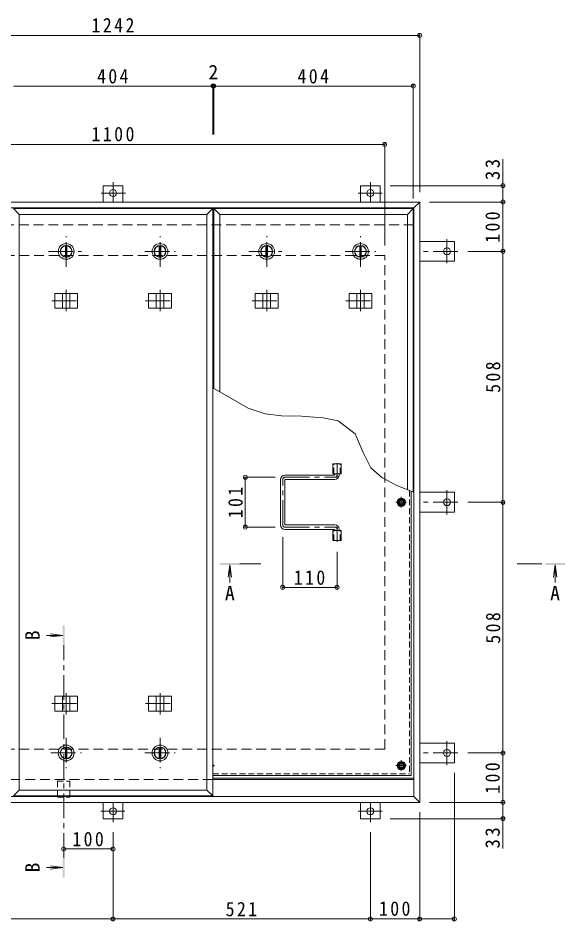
# Model space of a CAD drawing. Units: millimetres at full size, sheet at 1:10. Extents: x -2620 to 2611, y -1962 to 1893.
# Drawn here: x -1654 to -546, y -367 to 1462 of the extents above; entities that cross this region are included whole.
import ezdxf
from ezdxf.enums import TextEntityAlignment as Align

# ---------------------------------------------------------------- set-up
doc = ezdxf.new("R2010")
doc.units = ezdxf.units.MM
doc.header["$LTSCALE"] = 10
doc.header["$PDMODE"] = 32
doc.header["$PDSIZE"] = 8
for name, pattern in [('CHAIN1', [8, 5, -1, 1, -1]), ('DASHED1', [1.8, 1.2, -0.6]), ('DASHED2', [3, 2, -1])]:
    doc.linetypes.add(name, pattern=pattern)
for name, color, linetype, lineweight in [('0-1_躯体', 2, 'DASHED2', 18), ('0-2_仕上', 4, 'Continuous', 18), ('0-3_建具', 4, 'Continuous', 18), ('0-5_寸法', 7, 'Continuous', 18), ('0-6_ハッチ', 6, 'Continuous', 18), ('0-7_021', 5, 'Continuous', 9), ('0-A_061', 3, 'CHAIN1', 18), ('0-B_062', 2, 'Continuous', 18), ('0-C_084', 2, 'Continuous', 18), ('0-E_090', 3, 'Continuous', 18), ('0-F_092', 7, 'Continuous', 18)]:
    doc.layers.add(name, color=color, linetype=linetype, lineweight=lineweight)
doc.styles.add('ＭＳ ゴシック', font='')
doc.styles.get('ＭＳ ゴシック').set_extended_font_data('MS Gothic')

msp = doc.modelspace()

# ---------------------------------------------------------------- linework, layer by layer
at = {"layer": '0-1_躯体'}
for p, q in [((-852.35, 1042.92), (-2070.35, 1042.92)), ((-2011.35, 980.92), (-911.35, 980.92)), ((-911.35, -19.08), (-911.35, 980.92)), ((-2011.35, -19.08), (-911.35, -19.08)), ((-1259.35, -81.08), (-2070.35, -81.08))]:
    msp.add_line(p, q, dxfattribs=at)
at = {"layer": '0-1_躯体', "linetype": 'Continuous'}
msp.add_line((-852.35, -81.08), (-1259.35, -81.08), dxfattribs=at)
at = {"layer": '0-2_仕上'}
for p, q in [((-1663.35, 1075.92), (-1259.35, 1075.92)), ((-1651.35, 1063.92), (-1663.35, 1075.92)), ((-1651.35, 1063.92), (-1271.35, 1063.92)), ((-1651.35, -102.08), (-1651.35, 1063.92)), ((-1271.35, 1063.92), (-1259.35, 1075.92)), ((-1271.35, -102.08), (-1271.35, 1063.92)), ((-1259.35, -114.08), (-1259.35, 1075.92)), ((-1257.35, 1075.92), (-853.35, 1075.92)), ((-1245.35, 1063.92), (-1257.35, 1075.92)), ((-1257.35, 711.48), (-1257.35, 1075.92)), ((-1245.35, 1063.92), (-865.35, 1063.92)), ((-1245.35, 704.55), (-1245.35, 1063.92)), ((-853.35, 501.69), (-853.35, 1075.92)), ((-1224.9, 354.04), (-1228.16, 329.26)), ((-1224.9, 354.04), (-1224.9, 318.44)), ((-1224.9, 354.04), (-1221.64, 329.26)), ((-566.29, 354.04), (-569.55, 329.26)), ((-566.29, 354.04), (-563.02, 329.26)), ((-566.29, 354.04), (-566.29, 318.44)), ((-1563.35, 211.17), (-1596.12, 211.17)), ((-1563.35, 211.17), (-1588.13, 214.43)), ((-1563.35, 211.17), (-1588.13, 207.91)), ((-1563.35, -259.19), (-1588.13, -255.93)), ((-1563.35, -259.19), (-1596.12, -259.19)), ((-1563.35, -259.19), (-1588.13, -262.45))]:
    msp.add_line(p, q, dxfattribs=at)
at = {"layer": '0-2_仕上', "color": 3}
for p, q in [((-1016.5, 538.42), (-1016.5, 558.42)), ((-1016.5, 558.42), (-999.2, 558.42)), ((-999.2, 538.42), (-999.2, 558.42)), ((-1016.5, 538.42), (-999.2, 538.42)), ((-1016.5, 403.42), (-1016.5, 423.42)), ((-1016.5, 423.42), (-999.2, 423.42)), ((-999.2, 403.42), (-999.2, 423.42)), ((-1016.5, 403.42), (-999.2, 403.42))]:
    msp.add_line(p, q, dxfattribs=at)
at = {"layer": '0-2_仕上', "color": 3, "linetype": 'DASHED1'}
for p, q in [((-1014.2, 538.42), (-1014.2, 558.42)), ((-1001.5, 538.42), (-1001.5, 558.42)), ((-1014.2, 403.42), (-1014.2, 423.42)), ((-1001.5, 403.42), (-1001.5, 423.42))]:
    msp.add_line(p, q, dxfattribs=at)
at = {"layer": '0-2_仕上', "linetype": 'CHAIN1'}
for p, q in [((-1161.9, 356.04), (-1204.9, 356.04)), ((-643.28, 356.04), (-586.29, 356.04)), ((-1561.35, -239.19), (-1561.35, 191.17))]:
    msp.add_line(p, q, dxfattribs=at)
at = {"layer": '0-2_仕上'}
for points in [[(-865.35, 506.34), (-865.35, 1063.92), (-853.35, 1075.92)], [(-1651.35, -102.08), (-1663.35, -114.08), (-1259.35, -114.08)], [(-1651.35, -102.08), (-1271.35, -102.08), (-1259.35, -114.08)]]:
    msp.add_lwpolyline(points, dxfattribs=at)
for points in [[(-1244.9, 354.04), (-1244.9, 358.04), (-1204.9, 354.04), (-1204.9, 358.04)], [(-546.29, 354.04), (-546.29, 358.04), (-586.29, 354.04), (-586.29, 358.04)], [(-1559.35, 231.17), (-1563.35, 231.17), (-1559.35, 191.17), (-1563.35, 191.17)], [(-1563.35, -279.19), (-1559.35, -279.19), (-1563.35, -239.19), (-1559.35, -239.19)]]:
    msp.add_solid(points, dxfattribs=at)
at = {"layer": '0-3_建具', "color": 2}
for p, q in [((-840.35, 1088.92), (-2082.35, 1088.92)), ((-840.35, 1088.92), (-852.35, 1076.92)), ((-840.35, -127.08), (-840.35, 1088.92)), ((-852.35, 1076.92), (-2070.35, 1076.92)), ((-852.35, -115.08), (-852.35, 1076.92)), ((-852.35, -81.08), (-1259.35, -81.08)), ((-840.35, -127.08), (-2082.35, -127.08)), ((-852.35, -115.08), (-2070.35, -115.08)), ((-840.35, -127.08), (-852.35, -115.08))]:
    msp.add_line(p, q, dxfattribs=at)
at = {"layer": '0-3_建具'}
for p, q in [((-1579.44, 903.92), (-1533.26, 903.92)), ((-1579.44, 903.92), (-1579.44, 873.92)), ((-1563.85, 903.92), (-1563.85, 873.92)), ((-1548.85, 903.92), (-1548.85, 873.92)), ((-1533.26, 903.92), (-1533.26, 873.92)), ((-1389.44, 903.92), (-1343.26, 903.92)), ((-1389.44, 903.92), (-1389.44, 873.92)), ((-1373.85, 903.92), (-1373.85, 873.92)), ((-1358.85, 903.92), (-1358.85, 873.92)), ((-1343.26, 903.92), (-1343.26, 873.92)), ((-1173.44, 903.92), (-1127.26, 903.92)), ((-1173.44, 903.92), (-1173.44, 873.92)), ((-1157.85, 903.92), (-1157.85, 873.92)), ((-1142.85, 903.92), (-1142.85, 873.92)), ((-1127.26, 903.92), (-1127.26, 873.92)), ((-983.44, 903.92), (-937.26, 903.92)), ((-983.44, 903.92), (-983.44, 873.92)), ((-967.85, 903.92), (-967.85, 873.92)), ((-952.85, 903.92), (-952.85, 873.92)), ((-937.26, 903.92), (-937.26, 873.92)), ((-1579.44, 873.92), (-1533.26, 873.92)), ((-1389.44, 873.92), (-1343.26, 873.92)), ((-1173.44, 873.92), (-1127.26, 873.92)), ((-983.44, 873.92), (-937.26, 873.92)), ((-1579.44, 57.92), (-1579.44, 87.92)), ((-1579.44, 87.92), (-1533.26, 87.92)), ((-1563.85, 57.92), (-1563.85, 87.92)), ((-1548.85, 57.92), (-1548.85, 87.92)), ((-1533.26, 57.92), (-1533.26, 87.92)), ((-1389.44, 57.92), (-1389.44, 87.92)), ((-1389.44, 87.92), (-1343.26, 87.92)), ((-1373.85, 57.92), (-1373.85, 87.92)), ((-1358.85, 57.92), (-1358.85, 87.92)), ((-1343.26, 57.92), (-1343.26, 87.92)), ((-1579.44, 57.92), (-1533.26, 57.92)), ((-1389.44, 57.92), (-1343.26, 57.92))]:
    msp.add_line(p, q, dxfattribs=at)
at = {"layer": '0-3_建具', "linetype": 'CHAIN1'}
for p, q in [((-1556.35, 911.04), (-1556.35, 867.8)), ((-1366.35, 911.04), (-1366.35, 867.8)), ((-1150.35, 911.04), (-1150.35, 867.8)), ((-960.35, 911.04), (-960.35, 867.8)), ((-1585.76, 888.92), (-1526.94, 888.92)), ((-1395.76, 888.92), (-1336.94, 888.92)), ((-1179.76, 888.92), (-1120.94, 888.92)), ((-989.76, 888.92), (-930.94, 888.92)), ((-1556.35, 50.81), (-1556.35, 94.04)), ((-1366.35, 50.81), (-1366.35, 94.04)), ((-1585.76, 72.92), (-1526.94, 72.92)), ((-1395.76, 72.92), (-1336.94, 72.92))]:
    msp.add_line(p, q, dxfattribs=at)
at = {"layer": '0-5_寸法'}
for p, q in [((-671.83, 1122.12), (-671.83, 1175.88)), ((-1187.71, 671.28), (-1259.35, 712.64)), ((-671.83, -160.28), (-671.83, -220.62))]:
    msp.add_line(p, q, dxfattribs=at)
for points in [[(-955.05, 581.79), (-970.86, 619.25), (-1005.83, 645.47), (-1035.79, 652.13), (-1079.91, 655.46), (-1120.29, 655.88), (-1153.58, 659.62), (-1187.71, 671.28)], [(-917.12, 531.1), (-939.69, 550.34), (-955.05, 581.79)], [(-852.35, 501.31), (-886.89, 514.68), (-917.12, 531.1)]]:
    msp.add_lwpolyline(points, dxfattribs=at)
at = {"layer": '0-5_寸法', "linetype": 'DASHED1'}
for points in [[(-1573.65, -84.28), (-1549.05, -84.28), (-1549.05, -116.28)], [(-1573.65, -84.28), (-1573.65, -116.28), (-1549.05, -116.28)]]:
    msp.add_lwpolyline(points, dxfattribs=at)
at = {"layer": '0-6_ハッチ', "linetype": 'CHAIN1'}
for p, q in [((-1007.85, 559.8), (-1007.85, 531.42)), ((-1113.34, 531.42), (-1007.85, 531.42)), ((-1117.85, 434.93), (-1117.85, 526.91)), ((-1113.34, 430.42), (-1007.85, 430.42)), ((-1007.85, 400.54), (-1007.85, 430.42))]:
    msp.add_line(p, q, dxfattribs=at)
at = {"layer": '0-6_ハッチ'}
for p, q in [((-1013.35, 535.92), (-1113.35, 535.92)), ((-1012.35, 536.92), (-1012.35, 538.42)), ((-1003.35, 535.92), (-1003.35, 538.42)), ((-1122.35, 434.92), (-1122.35, 526.92)), ((-1113.35, 435.92), (-1113.35, 525.92)), ((-1112.35, 526.92), (-1012.35, 526.92)), ((-1013.35, 425.92), (-1113.35, 425.92)), ((-1112.35, 434.92), (-1012.35, 434.92)), ((-1012.35, 424.92), (-1012.35, 423.42)), ((-1003.35, 425.92), (-1003.35, 423.42)), ((-1259.35, -78.08), (-852.35, -78.08)), ((-1259.35, -81.08), (-852.35, -81.08))]:
    msp.add_line(p, q, dxfattribs=at)
for centre, radius, start, end in [((-1113.35, 526.92), 9, 90, 180), ((-1013.35, 536.92), 1, 270, 0), ((-1012.35, 535.92), 9, 270, 0), ((-1112.35, 525.92), 1, 90, 180), ((-1113.35, 434.92), 9, 180, 270), ((-1112.35, 435.92), 1, 180, 270), ((-1013.35, 424.92), 1, 0, 90), ((-1012.35, 425.92), 9, 0, 90)]:
    msp.add_arc(centre, radius, start, end, dxfattribs=at)
at = {"layer": '0-6_ハッチ', "linetype": 'CHAIN1'}
for centre, radius, start, end in [((-1113.34, 526.91), 4.51, 90, 180), ((-1012.35, 535.92), 4.5, 270.29569, 0), ((-1113.34, 434.93), 4.51, 180, 270), ((-1012.35, 425.92), 4.5, 0, 89.70431)]:
    msp.add_arc(centre, radius, start, end, dxfattribs=at)
at = {"layer": '0-7_021'}
for centre, radius in [((-877.85, 480.92), 5), ((-877.85, 480.92), 4.19), ((-877.85, -52.58), 5), ((-877.85, -52.58), 4.19)]:
    msp.add_circle(centre, radius, dxfattribs=at)
at = {"layer": '0-A_061', "linetype": 'DASHED1'}
for p in [(-861.05, 504.68), (-1259.35, -69.38)]:
    msp.add_line(p, (-861.05, -69.38), dxfattribs=at)
at = {"layer": '0-A_061', "linetype": 'Continuous'}
for q in [(-857.85, 503.44), (-1259.35, -72.58)]:
    msp.add_line((-857.85, -72.58), q, dxfattribs=at)
at = {"layer": '0-A_061'}
for p, q in [((-867.17, 480.92), (-888.53, 480.92)), ((-877.85, 470.24), (-877.85, 491.6)), ((-1256.17, -52.58), (-1259.35, -52.58)), ((-867.17, -52.58), (-888.53, -52.58)), ((-877.85, -63.26), (-877.85, -41.9))]:
    msp.add_line(p, q, dxfattribs=at)
at = {"layer": '0-B_062'}
for p, q in [((-885.35, 480.92), (-881.6, 487.42)), ((-881.6, 487.42), (-874.1, 487.42)), ((-870.35, 480.92), (-874.1, 487.42)), ((-870.35, 480.92), (-874.1, 474.42)), ((-885.35, -52.58), (-881.6, -46.08)), ((-881.6, -46.08), (-874.1, -46.08)), ((-870.35, -52.58), (-874.1, -46.08)), ((-870.35, -52.58), (-874.1, -59.08))]:
    msp.add_line(p, q, dxfattribs=at)
for points in [[(-885.35, 480.92), (-881.6, 474.42), (-874.1, 474.42)], [(-885.35, -52.58), (-881.6, -59.08), (-874.1, -59.08)]]:
    msp.add_lwpolyline(points, dxfattribs=at)
for centre, radius in [((-877.85, 480.92), 8.5), ((-877.85, 480.92), 6.5), ((-877.85, -52.58), 8.5), ((-877.85, -52.58), 6.5)]:
    msp.add_circle(centre, radius, dxfattribs=at)
msp.add_arc((-1266.85, -52.58), 8.5, 331.92922, 28.07078, dxfattribs=at)
at = {"layer": '0-C_084', "linetype": 'CHAIN1'}
for p, q in [((-1556.35, 957.92), (-1556.35, 1019.92)), ((-1366.35, 957.92), (-1366.35, 1019.92)), ((-1150.35, 957.92), (-1150.35, 1019.92)), ((-960.35, 957.92), (-960.35, 1019.92)), ((-1592.35, 988.92), (-1525.35, 988.92)), ((-1397.35, 988.92), (-1335.35, 988.92)), ((-1186.35, 988.92), (-1119.35, 988.92)), ((-991.35, 988.92), (-929.35, 988.92)), ((-1556.35, 3.92), (-1556.35, -58.08)), ((-1366.35, 3.92), (-1366.35, -58.08)), ((-1587.35, -27.08), (-1525.35, -27.08)), ((-1397.35, -27.08), (-1335.35, -27.08))]:
    msp.add_line(p, q, dxfattribs=at)
at = {"layer": '0-C_084'}
for p, q in [((-1557.85, 1000.33), (-1557.85, 977.52)), ((-1554.85, 1000.33), (-1554.85, 977.52)), ((-1367.85, 1000.33), (-1367.85, 977.52)), ((-1364.85, 1000.33), (-1364.85, 977.52)), ((-1151.85, 1000.33), (-1151.85, 977.52)), ((-1148.85, 1000.33), (-1148.85, 977.52)), ((-961.85, 1000.33), (-961.85, 977.52)), ((-958.85, 1000.33), (-958.85, 977.52)), ((-1557.85, -38.48), (-1557.85, -15.67)), ((-1554.85, -38.48), (-1554.85, -15.67)), ((-1367.85, -38.48), (-1367.85, -15.67)), ((-1364.85, -38.48), (-1364.85, -15.67))]:
    msp.add_line(p, q, dxfattribs=at)
for centre, radius in [((-1556.35, 988.92), 16), ((-1556.35, 988.92), 12), ((-1556.35, 988.92), 11.5), ((-1366.35, 988.92), 16), ((-1366.35, 988.92), 12), ((-1366.35, 988.92), 11.5), ((-1150.35, 988.92), 16), ((-1150.35, 988.92), 12), ((-1150.35, 988.92), 11.5), ((-960.35, 988.92), 16), ((-960.35, 988.92), 12), ((-960.35, 988.92), 11.5), ((-1556.35, -27.08), 16), ((-1556.35, -27.08), 12), ((-1556.35, -27.08), 11.5), ((-1366.35, -27.08), 16), ((-1366.35, -27.08), 12), ((-1366.35, -27.08), 11.5)]:
    msp.add_circle(centre, radius, dxfattribs=at)
at = {"layer": '0-E_090'}
for p, q in [((-1481.35, 1088.92), (-1481.35, 1122.12)), ((-1441.35, 1122.12), (-1481.35, 1122.12)), ((-1441.35, 1088.92), (-1441.35, 1122.12)), ((-960.35, 1088.92), (-960.35, 1122.12)), ((-960.35, 1122.12), (-920.35, 1122.12)), ((-920.35, 1088.92), (-920.35, 1122.12)), ((-840.35, 1008.92), (-770.15, 1008.92)), ((-770.15, 1008.92), (-770.15, 968.92)), ((-840.35, 968.92), (-770.15, 968.92)), ((-840.35, 500.92), (-770.15, 500.92)), ((-770.15, 460.92), (-770.15, 500.92)), ((-840.35, 460.92), (-770.15, 460.92)), ((-840.35, -7.08), (-770.15, -7.08)), ((-770.15, -47.08), (-770.15, -7.08)), ((-840.35, -47.08), (-770.15, -47.08)), ((-1481.35, -127.08), (-1481.35, -160.28)), ((-1441.35, -127.08), (-1441.35, -160.28)), ((-960.35, -127.08), (-960.35, -160.28)), ((-920.35, -127.08), (-920.35, -160.28)), ((-1481.35, -160.28), (-1441.35, -160.28)), ((-960.35, -160.28), (-920.35, -160.28))]:
    msp.add_line(p, q, dxfattribs=at)
at = {"layer": '0-E_090', "linetype": 'CHAIN1'}
for p, q in [((-1461.35, 1129.28), (-1461.35, 1089.12)), ((-940.35, 1129.28), (-940.35, 1089.12)), ((-1436.51, 1107.12), (-1485.39, 1107.12)), ((-965.19, 1107.12), (-916.3, 1107.12)), ((-785.15, 1013.76), (-785.15, 964.88)), ((-762.99, 988.92), (-840.35, 988.92)), ((-785.15, 456.08), (-785.15, 504.97)), ((-762.99, 480.92), (-840.35, 480.92)), ((-785.15, -51.92), (-785.15, -3.03)), ((-762.99, -27.08), (-840.35, -27.08)), ((-1461.35, -167.43), (-1461.35, -127.28)), ((-940.35, -167.43), (-940.35, -127.28)), ((-1486.19, -145.28), (-1437.3, -145.28)), ((-965.19, -145.28), (-916.3, -145.28))]:
    msp.add_line(p, q, dxfattribs=at)
at = {"layer": '0-E_090'}
for centre in [(-1461.35, 1107.12), (-940.35, 1107.12), (-785.15, 988.92), (-785.15, 480.92), (-785.15, -27.08), (-1461.35, -145.28), (-940.35, -145.28)]:
    msp.add_circle(centre, 7, dxfattribs=at)
at = {"layer": '0-F_092'}
for p, q in [((-2082.35, 1426.64), (-840.35, 1426.64)), ((-840.35, 1429.64), (-840.35, 1108.92)), ((-1663.35, 1323.84), (-1259.35, 1323.84)), ((-1259.35, 1326.84), (-1259.35, 1225.84)), ((-1259.35, 1323.84), (-1257.35, 1323.84)), ((-1257.35, 1326.84), (-1257.35, 1225.84)), ((-1257.35, 1323.84), (-853.35, 1323.84)), ((-853.35, 1326.84), (-853.35, 1095.92)), ((-911.35, 1208.64), (-911.35, 1000.92)), ((-2011.35, 1205.64), (-911.35, 1205.64)), ((-668.83, 1122.12), (-900.35, 1122.12)), ((-671.83, 1088.92), (-671.83, 1122.12)), ((-668.83, 1088.92), (-820.35, 1088.92)), ((-671.83, 1088.92), (-671.83, 988.92)), ((-668.83, 988.92), (-742.99, 988.92)), ((-671.83, 480.92), (-671.83, 988.92)), ((-1196.58, 531.42), (-1133.34, 531.42)), ((-1193.58, 430.42), (-1193.58, 531.42)), ((-668.83, 480.92), (-742.99, 480.92)), ((-671.83, -27.08), (-671.83, 480.92)), ((-1196.58, 430.42), (-1133.34, 430.42)), ((-1117.85, 305.27), (-1117.85, 410.42)), ((-1007.85, 305.27), (-1007.85, 380.54)), ((-1007.85, 308.27), (-1117.85, 308.27)), ((-668.83, -27.08), (-742.99, -27.08)), ((-671.83, -27.08), (-671.83, -127.08)), ((-770.15, -366.33), (-770.15, -67.08)), ((-668.83, -127.08), (-820.35, -127.08)), ((-671.83, -127.08), (-671.83, -160.28)), ((-668.83, -160.28), (-900.35, -160.28)), ((-840.35, -366.33), (-840.35, -147.08)), ((-1461.35, -366.33), (-1461.35, -187.43)), ((-940.35, -366.33), (-940.35, -187.43)), ((-1461.35, -221.52), (-1561.35, -221.52)), ((-1982.35, -363.33), (-1461.35, -363.33)), ((-1461.35, -363.33), (-940.35, -363.33)), ((-940.35, -363.33), (-840.35, -363.33)), ((-840.35, -363.33), (-770.15, -363.33))]:
    msp.add_line(p, q, dxfattribs=at)
for p in [(-840.35, 1426.64), (-1259.35, 1323.84), (-1257.35, 1323.84), (-853.35, 1323.84), (-911.35, 1205.64), (-671.83, 1122.12), (-671.83, 1088.92), (-671.83, 988.92), (-1193.58, 531.42), (-671.83, 480.92), (-1193.58, 430.42), (-1117.85, 308.27), (-1007.85, 308.27), (-671.83, -27.08), (-671.83, -127.08), (-671.83, -160.28), (-1561.35, -221.52), (-1461.35, -221.52), (-1461.35, -363.33), (-940.35, -363.33), (-840.35, -363.33), (-770.15, -363.33)]:
    msp.add_point(p, dxfattribs=at)

# ---------------------------------------------------------------- texts
at = {"layer": '0-5_寸法', "color": 2, "style": 'ＭＳ ゴシック'}
for p in [(-1234.9, 273.34), (-576.29, 273.34)]:
    msp.add_text('A', height=29.33, dxfattribs=at).set_placement(p, align=Align.BOTTOM_LEFT)
for p in [(-1601.21, 201.17), (-1601.21, -269.19)]:
    msp.add_text('B', height=29.33, rotation=90, dxfattribs=at).set_placement(p, align=Align.BOTTOM_LEFT)
at = {"layer": '0-F_092', "color": 2, "style": 'ＭＳ ゴシック'}
msp.add_text('2', height=29.33, dxfattribs=at).set_placement((-1268.35, 1328.84), align=Align.BOTTOM_LEFT)
at = {"layer": '0-F_092', "color": 2, "char_height": 29.33, "attachment_point": 7, "style": 'ＭＳ ゴシック'}
for s, insert in [('\\T1.28;\\W0.9;1242', (-1505.1, 1432.64)), ('\\T1.27;\\W0.9;404', (-1493.85, 1328.84)), ('\\T1.27;\\W0.9;404', (-1087.85, 1328.84)), ('\\T1.28;\\W0.9;1100', (-1505.1, 1211.64)), ('\\T1.27;\\W0.9;110', (-1095.35, 313.27)), ('\\T1.27;\\W0.9;100', (-1543.85, -216.52)), ('\\T1.27;\\W0.9;521', (-1233.35, -358.33)), ('\\T1.27;\\W0.9;100', (-922.85, -357.33))]:
    msp.add_mtext(s, dxfattribs=dict(at, insert=insert))
at = {"layer": '0-F_092', "color": 2, "char_height": 29.33, "attachment_point": 7, "rotation": 90, "style": 'ＭＳ ゴシック'}
for s, insert in [('\\T1.27;\\W0.95;33', (-677.83, 1133.38)), ('\\T1.27;\\W0.9;100', (-677.83, 1006.42)), ('\\T1.27;\\W0.9;508', (-676.83, 702.42)), ('\\T1.27;\\W0.9;101', (-1198.58, 448.42)), ('\\T1.27;\\W0.9;508', (-676.83, 194.42)), ('\\T1.27;\\W0.9;100', (-677.83, -109.58)), ('\\T1.27;\\W0.95;33', (-677.83, -220.62))]:
    msp.add_mtext(s, dxfattribs=dict(at, insert=insert))

doc.saveas('drawing.dxf')
